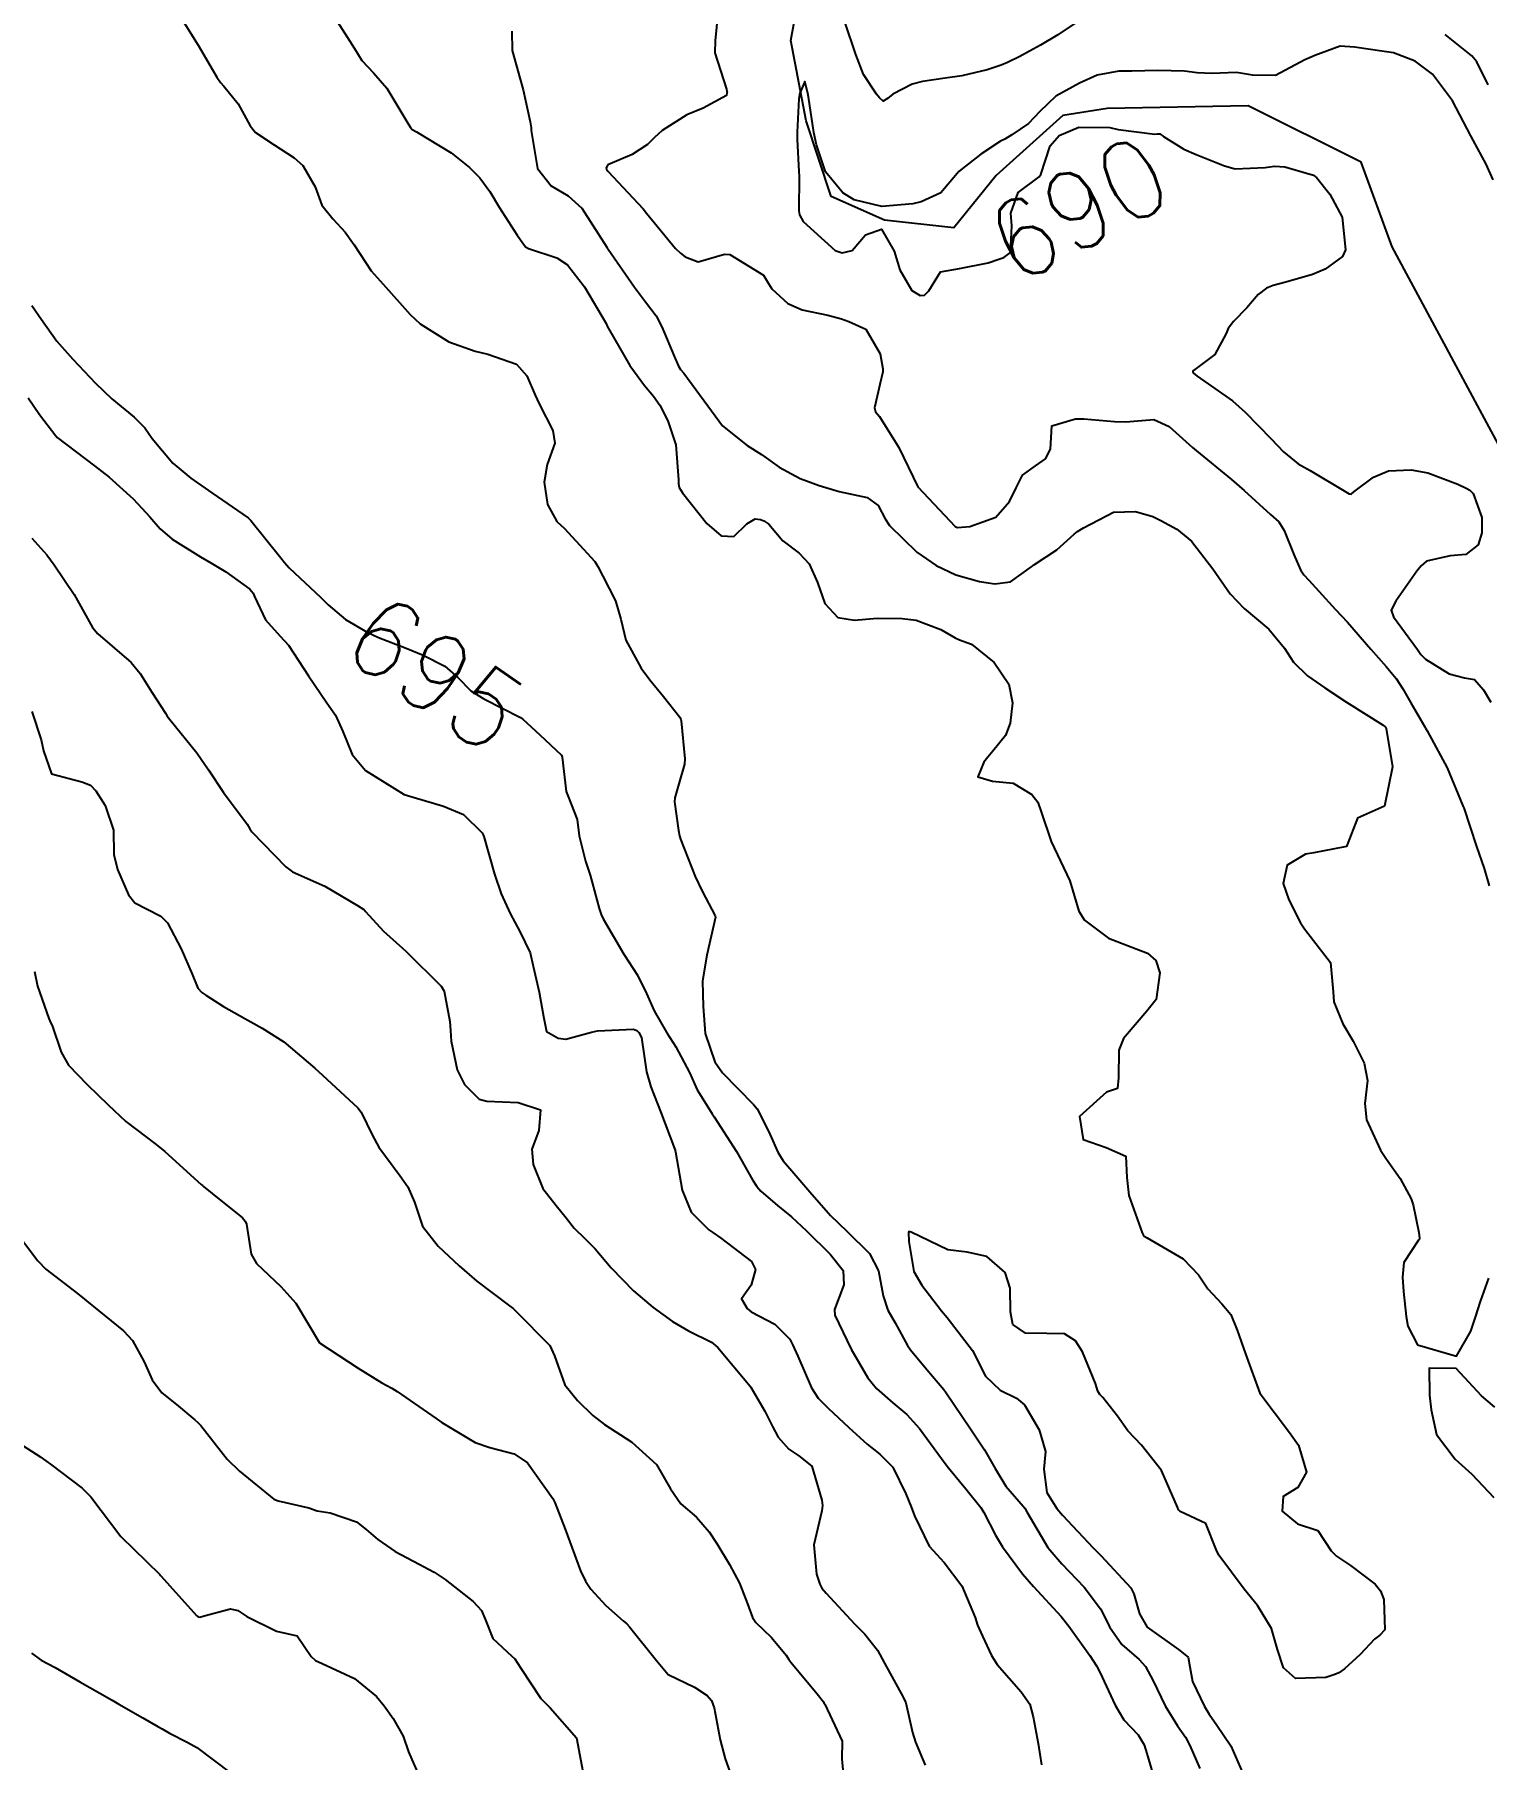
# Model space of a CAD drawing. Header units: metres. Extents: x 298520 to 308411, y 7433745 to 7450750.
# Drawn here: x 300041.2 to 300115.2, y 7449033.7 to 7449121.7 of the extents above; entities that cross this region are included whole.
import ezdxf
from ezdxf.enums import TextEntityAlignment as Align

# ---------------------------------------------------------------- set-up
doc = ezdxf.new("R2010")
doc.units = ezdxf.units.M
doc.header["$LTSCALE"] = 10
for name, color, linetype in [('Cotas', 45, 'Continuous'), ('Curvas de Nivel 1m', 11, 'Continuous'), ('Curvas de Nivel 5m', 15, 'Continuous'), ('Hidrografia', 140, 'Continuous')]:
    doc.layers.add(name, color=color, linetype=linetype)
doc.styles.add('Style-STANDARD', font='STANDARD.shx')

msp = doc.modelspace()

# ---------------------------------------------------------------- linework, layer by layer
at = {"layer": 'Curvas de Nivel 1m', "flags": 128}
for points, elevation in [([(300048.518, 7449122.743), (300049.587, 7449121.039), (300050.477, 7449119.485), (300050.665, 7449119.218), (300050.833, 7449119.025), (300051.572, 7449118.121), (300052.188, 7449117.004), (300052.448, 7449116.659), (300053.401, 7449116.027), (300054.429, 7449115.368), (300054.865, 7449114.976), (300055.494, 7449113.887), (300055.835, 7449112.966), (300056.396, 7449112.263), (300057.029, 7449111.59), (300057.492, 7449110.943), (300058.363, 7449109.617), (300058.962, 7449108.924), (300060.338, 7449107.386), (300060.846, 7449106.905), (300062.319, 7449105.987), (300063.665, 7449105.518), (300064.31, 7449105.36), (300065.76, 7449104.845), (300066.297, 7449104.252), (300066.719, 7449103.265), (300066.919, 7449102.834), (300067.62, 7449101.476), (300067.722, 7449100.825), (300067.337, 7449099.738), (300067.177, 7449098.831), (300067.35, 7449097.7), (300067.821, 7449096.824), (300068.208, 7449096.466), (300069.755, 7449094.796), (300069.92, 7449094.534), (300070.175, 7449094.035), (300070.819, 7449092.783), (300071.082, 7449091.852), (300071.352, 7449090.778), (300072.122, 7449089.361), (300072.567, 7449088.763), (300073.261, 7449087.91), (300074.094, 7449086.852), (300074.151, 7449086.739), (300074.16, 7449086.671), (300074.349, 7449084.737), (300074.339, 7449084.458), (300074.05, 7449083.455), (300073.852, 7449082.743), (300073.828, 7449082.53), (300074.026, 7449081.072), (300074.083, 7449080.808), (300074.094, 7449080.749), (300074.139, 7449080.631), (300074.875, 7449078.737), (300075.236, 7449077.982), (300075.902, 7449076.721), (300075.911, 7449076.659), (300075.483, 7449074.727), (300075.255, 7449073.408), (300075.266, 7449072.73), (300075.293, 7449072.106), (300075.393, 7449070.728), (300075.881, 7449069.275), (300076.27, 7449068.716), (300077.857, 7449067.102), (300078.044, 7449066.887), (300078.152, 7449066.696), (300078.707, 7449065.552), (300079.103, 7449064.681), (300079.377, 7449064.228), (300079.819, 7449063.725), (300080.722, 7449062.661), (300081.791, 7449061.439), (300082.62, 7449060.642), (300083.766, 7449059.516), (300084.239, 7449058.623), (300084.466, 7449057.345), (300084.71, 7449056.615), (300085.086, 7449055.97), (300085.715, 7449054.818), (300085.861, 7449054.599), (300086.698, 7449053.59), (300087.559, 7449052.581), (300087.681, 7449052.412), (300088.932, 7449050.567), (300089.647, 7449049.492), (300090.175, 7449048.552), (300090.725, 7449047.644), (300091.614, 7449046.621), (300091.689, 7449046.529), (300091.802, 7449046.337), (300092.87, 7449044.517), (300093.58, 7449043.681), (300094.728, 7449042.498), (300095.552, 7449041.391), (300095.863, 7449040.802), (300096.011, 7449040.483), (300096.64, 7449039.579), (300097.526, 7449038.808), (300097.857, 7449038.457), (300098.242, 7449037.722), (300098.852, 7449036.446), (300099.483, 7449035.42), (300099.884, 7449034.841), (300100.12, 7449034.43), (300100.622, 7449033.256)], 694), ([(300056.516, 7449122.485), (300057.498, 7449120.945), (300057.886, 7449120.338), (300058.481, 7449119.705), (300059.158, 7449118.923), (300060.232, 7449117.135), (300060.366, 7449116.911), (300060.452, 7449116.819), (300060.666, 7449116.691), (300062.434, 7449115.63), (300063.365, 7449114.876), (300063.898, 7449114.348), (300064.411, 7449113.652), (300064.884, 7449112.855), (300065.805, 7449111.422), (300066.231, 7449110.841), (300066.372, 7449110.755), (300067.827, 7449110.277), (300068.364, 7449109.914), (300069.23, 7449108.801), (300070.334, 7449106.929), (300070.397, 7449106.789), (300070.454, 7449106.666), (300071.548, 7449104.778), (300072.293, 7449103.765), (300072.752, 7449103.228), (300073.086, 7449102.758), (300073.483, 7449101.959), (300073.899, 7449100.745), (300074.032, 7449098.947), (300074.026, 7449098.743), (300074.06, 7449098.571), (300074.228, 7449098.297), (300075.481, 7449096.727), (300076.204, 7449096.107), (300076.848, 7449096.069), (300077.522, 7449096.707), (300077.943, 7449096.975), (300078.215, 7449096.935), (300078.384, 7449096.866), (300078.641, 7449096.694), (300079.361, 7449095.843), (300080.191, 7449095.216), (300080.701, 7449094.665), (300081.121, 7449093.713), (300081.503, 7449092.657), (300082.156, 7449091.944), (300083, 7449091.796), (300084.156, 7449091.903), (300085.438, 7449091.893), (300086.155, 7449091.804), (300087.408, 7449091.33), (300088.146, 7449090.898), (300088.367, 7449090.798), (300088.974, 7449090.568), (300090.129, 7449089.642), (300090.872, 7449088.542), (300091.059, 7449087.584), (300090.949, 7449086.541), (300090.702, 7449085.925), (300090.071, 7449085.115), (300089.805, 7449084.816), (300089.609, 7449084.557), (300089.298, 7449083.804), (300090.053, 7449083.589), (300091.104, 7449083.488), (300092.047, 7449082.915), (300092.353, 7449082.527), (300092.533, 7449082.03), (300093.036, 7449080.52), (300093.993, 7449078.51), (300094.443, 7449076.968), (300094.739, 7449076.499), (300095.96, 7449075.593), (300097.374, 7449075.043), (300097.948, 7449074.827), (300098.381, 7449074.456), (300098.575, 7449073.815), (300098.401, 7449072.455), (300097.917, 7449071.87), (300096.728, 7449070.472), (300096.493, 7449069.875), (300096.479, 7449068.474), (300096.42, 7449067.922), (300095.865, 7449067.731), (300094.476, 7449066.501), (300094.672, 7449065.328), (300095.837, 7449064.906), (300096.843, 7449064.47), (300096.896, 7449063.39), (300097, 7449062.468), (300097.676, 7449060.569), (300097.724, 7449060.461), (300097.782, 7449060.391), (300097.932, 7449060.307), (300099.765, 7449059.24), (300100.554, 7449058.428), (300101.028, 7449057.703), (300101.738, 7449056.941), (300102.196, 7449056.405), (300102.527, 7449055.6), (300102.944, 7449054.398), (300103.683, 7449052.39), (300105.188, 7449050.375), (300105.653, 7449049.731), (300106.063, 7449048.364), (300105.625, 7449047.576), (300104.878, 7449047.12), (300104.815, 7449046.378), (300105.606, 7449045.726), (300106.639, 7449045.39), (300107.313, 7449044.344), (300107.589, 7449044.082), (300108.307, 7449043.608), (300109.568, 7449042.655), (300109.832, 7449042.317), (300110.009, 7449041.865), (300110.062, 7449040.315), (300109.798, 7449040.058), (300109.536, 7449039.838), (300108.793, 7449039.059), (300107.996, 7449038.335), (300107.713, 7449038.136), (300107.51, 7449038.041), (300107.049, 7449037.887), (300105.508, 7449037.834), (300104.892, 7449038.376), (300104.586, 7449039.321), (300104.283, 7449040.383), (300103.555, 7449041.559), (300102.888, 7449042.397), (300101.589, 7449044.13), (300101.447, 7449044.412), (300100.921, 7449045.735), (300099.612, 7449046.361), (300099.534, 7449046.441), (300099.481, 7449046.574), (300098.671, 7449048.45), (300097.652, 7449049.741), (300096.952, 7449050.471), (300096.415, 7449051.224), (300095.68, 7449052.16), (300095.514, 7449052.315), (300095.416, 7449052.484), (300095.297, 7449052.878), (300094.645, 7449054.496), (300094.276, 7449055.059), (300093.722, 7449055.409), (300092.818, 7449055.423), (300091.722, 7449055.448), (300091.076, 7449055.889), (300090.962, 7449056.542), (300090.951, 7449057.748), (300090.686, 7449058.546), (300089.765, 7449059.352), (300088.758, 7449059.58), (300087.77, 7449059.702), (300085.899, 7449060.599), (300085.783, 7449060.636), (300085.759, 7449060.6), (300085.776, 7449060.12), (300086.029, 7449058.597), (300086.44, 7449057.899), (300087.441, 7449056.583), (300087.73, 7449056.241), (300089.023, 7449054.567), (300089.693, 7449053.259), (300090.444, 7449052.549), (300091.276, 7449052.133), (300091.676, 7449051.793), (300092.434, 7449050.522), (300092.744, 7449049.422), (300092.658, 7449048.52), (300092.814, 7449047.325), (300093.335, 7449046.513), (300093.609, 7449046.166), (300095.186, 7449044.494), (300095.587, 7449044.087), (300097.095, 7449042.467), (300097.259, 7449042.163), (300097.55, 7449041.142), (300097.943, 7449040.456), (300099.532, 7449039.315), (300100.029, 7449038.934), (300100.119, 7449038.431), (300100.256, 7449037.684), (300100.863, 7449036.419), (300101.1, 7449036.027), (300101.483, 7449035.461), (300102.202, 7449034.403), (300102.803, 7449033.046)], 693), ([(300076.035, 7449122.725), (300075.897, 7449121.331), (300075.878, 7449120.726), (300076.474, 7449118.867), (300076.504, 7449118.75), (300076.505, 7449118.72), (300076.502, 7449118.69), (300076.471, 7449118.55), (300075.288, 7449117.908), (300074.461, 7449117.557), (300073.204, 7449116.759), (300072.802, 7449116.411), (300072.442, 7449116.06), (300071.673, 7449115.539), (300070.426, 7449115.02), (300070.345, 7449114.87), (300070.354, 7449114.791), (300070.422, 7449114.697), (300072.224, 7449112.772), (300072.4, 7449112.557), (300073.886, 7449110.747), (300074.138, 7449110.511), (300074.369, 7449110.323), (300075.037, 7449110.062), (300076.37, 7449110.46), (300076.65, 7449110.437), (300078.36, 7449109.384), (300078.625, 7449108.966), (300078.796, 7449108.693), (300079.603, 7449107.938), (300080.342, 7449107.628), (300081.642, 7449107.355), (300082.338, 7449107.158), (300082.726, 7449107.034), (300083.579, 7449106.631), (300084.314, 7449105.382), (300084.457, 7449104.618), (300084.455, 7449104.465), (300084.295, 7449103.815), (300084.023, 7449102.624), (300084.08, 7449102.422), (300084.279, 7449102.189), (300085.265, 7449100.61), (300086.233, 7449098.6), (300088.145, 7449096.581), (300088.212, 7449096.537), (300088.267, 7449096.524), (300088.883, 7449096.57), (300090.218, 7449097.055), (300090.919, 7449097.85), (300091.247, 7449098.54), (300091.581, 7449099.195), (300092.244, 7449099.672), (300092.754, 7449100.018), (300092.999, 7449100.523), (300093.08, 7449101.712), (300094.276, 7449102.072), (300094.71, 7449102.07), (300096.275, 7449101.927), (300096.84, 7449101.909), (300098.277, 7449102.033), (300099.052, 7449101.667), (300100.256, 7449100.604), (300100.46, 7449100.428), (300102.239, 7449098.973), (300102.876, 7449098.404), (300104.221, 7449097.183), (300104.644, 7449096.81), (300104.931, 7449096.379), (300105.424, 7449095.143), (300105.76, 7449094.366), (300105.935, 7449094.118), (300106.178, 7449093.842), (300107.536, 7449092.346), (300108.153, 7449091.699), (300109.349, 7449090.328), (300110.124, 7449089.445), (300110.636, 7449088.83), (300110.979, 7449088.307), (300111.389, 7449087.584), (300112.094, 7449086.366), (300112.137, 7449086.29), (300112.221, 7449086.159), (300113.238, 7449084.278), (300114.044, 7449082.34), (300114.061, 7449082.287), (300114.069, 7449082.27), (300114.082, 7449082.23), (300114.727, 7449080.263), (300115.129, 7449079.135), (300115.379, 7449078.256)], 691), ([(300094.522, 7449122.413), (300093.379, 7449121.647), (300092.502, 7449121.121), (300092.125, 7449120.908), (300091.445, 7449120.54), (300090.805, 7449120.232), (300090.488, 7449120.101), (300089.778, 7449119.853), (300088.483, 7449119.561), (300087.635, 7449119.435), (300086.48, 7449119.265), (300085.951, 7449119.133), (300084.958, 7449118.615), (300084.696, 7449118.393), (300084.469, 7449118.268), (300084.279, 7449118.431), (300084.135, 7449118.625), (300083.473, 7449119.626), (300083.081, 7449120.641), (300082.518, 7449122.299)], 691), ([(300065.522, 7449121.836), (300065.55, 7449120.849), (300065.948, 7449119.375), (300066.116, 7449118.844), (300066.457, 7449117.204), (300066.512, 7449116.897), (300066.519, 7449116.839), (300066.522, 7449116.768), (300066.843, 7449114.834), (300067.542, 7449113.95), (300068.409, 7449113.436), (300069.104, 7449112.803), (300070.373, 7449110.823), (300070.395, 7449110.79), (300070.442, 7449110.72), (300071.786, 7449108.776), (300072.346, 7449108.029), (300072.891, 7449107.314), (300073.186, 7449106.757), (300073.804, 7449105.254), (300074.029, 7449104.744), (300074.14, 7449104.581), (300074.299, 7449104.394), (300075.532, 7449102.728), (300076.273, 7449101.704), (300077.535, 7449100.707), (300078.256, 7449100.253), (300079.16, 7449099.6), (300080.238, 7449099.019), (300081.2, 7449098.66), (300082.23, 7449098.361), (300083.66, 7449098.061), (300084.223, 7449097.642), (300084.567, 7449096.975), (300084.8, 7449096.621), (300086.193, 7449095.274), (300087.167, 7449094.59), (300088.178, 7449094.116), (300089.382, 7449093.769), (300090.174, 7449093.653), (300090.96, 7449093.758), (300092.05, 7449094.531), (300092.118, 7449094.597), (300092.185, 7449094.645), (300093.326, 7449095.388), (300094.208, 7449096.187), (300094.389, 7449096.328), (300094.691, 7449096.503), (300096.221, 7449097.303), (300097.349, 7449097.341), (300098.219, 7449097.078), (300098.639, 7449096.875), (300099.441, 7449096.442), (300100.204, 7449095.835), (300101.288, 7449094.419), (300102.17, 7449093.141), (300102.883, 7449092.403), (300104.147, 7449091.333), (300104.948, 7449090.378), (300105.407, 7449089.652), (300106.119, 7449088.967), (300106.994, 7449088.351), (300108.106, 7449087.615), (300109.969, 7449086.446), (300110.093, 7449086.347), (300110.131, 7449086.281), (300110.456, 7449084.314), (300110.043, 7449082.32), (300108.663, 7449081.707), (300108.13, 7449080.339), (300108.095, 7449080.267), (300108.021, 7449080.235), (300106.434, 7449079.939), (300106.015, 7449079.862), (300105.077, 7449079.304), (300104.88, 7449078.377), (300105.157, 7449077.545), (300105.752, 7449076.363), (300105.969, 7449076.067), (300107.285, 7449074.347), (300107.424, 7449072.849), (300107.459, 7449072.345), (300107.912, 7449071.215), (300108.449, 7449070.335), (300109.009, 7449069.206), (300109.173, 7449068.327), (300109.036, 7449067.153), (300109.116, 7449066.327), (300109.83, 7449064.786), (300110.141, 7449064.315), (300110.837, 7449063.329), (300111.397, 7449062.296), (300111.499, 7449061.994), (300111.786, 7449060.588), (300111.826, 7449060.29), (300111.824, 7449060.247), (300111.781, 7449060.188), (300111.022, 7449059.043), (300110.954, 7449058.302), (300111.014, 7449057.569), (300111.141, 7449056.299), (300111.23, 7449055.8), (300111.719, 7449054.855), (300113.713, 7449054.27), (300114.443, 7449055.546), (300114.676, 7449056.261), (300114.94, 7449057.059), (300115.37, 7449058.254)], 692), ([(300115.322, 7449119.098), (300114.749, 7449120.266), (300114.498, 7449120.58), (300113.135, 7449121.662)], 691), ([(300040.867, 7449103.141), (300041.434, 7449102.292), (300042.264, 7449101.193), (300042.337, 7449101.119), (300044.242, 7449099.677), (300044.999, 7449099.092), (300046.222, 7449097.978), (300046.657, 7449097.513), (300047.059, 7449097.067), (300047.6, 7449096.453), (300048.202, 7449095.923), (300049.648, 7449095.035), (300050.18, 7449094.718), (300050.935, 7449094.263), (300052.167, 7449093.38), (300052.331, 7449093.174), (300052.41, 7449093.006), (300052.973, 7449091.82), (300053.71, 7449090.987), (300054.136, 7449090.522), (300055.156, 7449088.97), (300056.099, 7449087.581), (300056.536, 7449086.956), (300056.918, 7449086.118), (300057.387, 7449084.947), (300058.061, 7449084.127), (300060.043, 7449082.91), (300062.037, 7449082.318), (300063.057, 7449081.899), (300064.024, 7449080.965), (300064.076, 7449080.859), (300064.103, 7449080.778), (300064.643, 7449078.854), (300064.982, 7449077.851), (300065.437, 7449076.845), (300065.963, 7449075.895), (300066.462, 7449074.835), (300066.62, 7449074.156), (300066.931, 7449072.83), (300067.141, 7449071.597), (300067.293, 7449070.826), (300067.898, 7449070.482), (300068.278, 7449070.434), (300069.601, 7449070.795), (300069.904, 7449070.854), (300071.729, 7449070.948), (300071.904, 7449070.884), (300072.007, 7449070.769), (300072.143, 7449070.524), (300072.407, 7449068.765), (300072.62, 7449068.008), (300073.113, 7449066.757), (300073.834, 7449064.863), (300073.858, 7449064.775), (300073.866, 7449064.75), (300073.885, 7449064.696), (300074.223, 7449062.744), (300074.669, 7449061.614), (300075.574, 7449060.723), (300075.781, 7449060.585), (300076.177, 7449060.316), (300077.759, 7449059.1), (300077.96, 7449058.698), (300077.745, 7449057.898), (300077.249, 7449057.194), (300077.535, 7449056.702), (300077.731, 7449056.541), (300078.948, 7449055.911), (300079.717, 7449055.133), (300079.87, 7449054.833), (300079.933, 7449054.677), (300080.111, 7449054.269), (300080.818, 7449052.663), (300081.154, 7449052.134), (300081.673, 7449051.626), (300082.726, 7449050.639), (300083.654, 7449049.786), (300084.303, 7449049.273), (300084.956, 7449048.61), (300085.623, 7449047.264), (300085.891, 7449046.597), (300086.072, 7449046.131), (300086.809, 7449044.588), (300087.58, 7449043.747), (300088.491, 7449042.571), (300089.167, 7449040.944), (300089.289, 7449040.563), (300089.537, 7449040.006), (300089.994, 7449039.02), (300090.286, 7449038.549), (300091.503, 7449037.169), (300091.954, 7449036.525), (300092.127, 7449035.883), (300092.368, 7449034.521), (300092.541, 7449033.435)], 696), ([(300041.05, 7449095.986), (300041.805, 7449095.134), (300042.185, 7449094.614), (300043.201, 7449093.114), (300043.547, 7449092.5), (300044.146, 7449091.424), (300044.415, 7449091.097), (300046.121, 7449089.644), (300046.569, 7449089.073), (300047.175, 7449088.135), (300047.865, 7449087.053), (300047.952, 7449086.913), (300048.09, 7449086.733), (300049.471, 7449085.036), (300050.06, 7449084.174), (300050.819, 7449083.022), (300052.027, 7449081.402), (300052.171, 7449081.155), (300052.271, 7449081.006), (300053.997, 7449079.224), (300054.343, 7449078.976), (300055.986, 7449078.244), (300057.666, 7449077.253), (300057.974, 7449077.053), (300058.027, 7449076.993), (300058.067, 7449076.939), (300058.985, 7449075.947), (300059.955, 7449075.078), (300060.141, 7449074.908), (300061.927, 7449073.145), (300062.079, 7449072.888), (300062.363, 7449071.339), (300062.394, 7449070.883), (300062.443, 7449070.333), (300062.745, 7449068.877), (300063.113, 7449068.119), (300063.858, 7449067.371), (300064.262, 7449067.269), (300065.857, 7449067.204), (300066.985, 7449066.829), (300066.899, 7449065.772), (300066.542, 7449064.833), (300066.61, 7449064.043), (300067.116, 7449062.827), (300067.794, 7449061.951), (300068.309, 7449061.333), (300068.713, 7449060.806), (300069.251, 7449060.272), (300069.773, 7449059.748), (300070.602, 7449058.782), (300071.741, 7449057.6), (300072.739, 7449056.76), (300073.726, 7449056.044), (300074.547, 7449055.563), (300075.716, 7449054.981), (300076.033, 7449054.717), (300077.683, 7449052.737), (300077.712, 7449052.7), (300078.441, 7449051.463), (300078.821, 7449050.688), (300079.11, 7449050.138), (300079.652, 7449049.539), (300080.162, 7449049.186), (300080.826, 7449048.662), (300081.34, 7449046.931), (300081.376, 7449046.654), (300081.339, 7449046.383), (300080.94, 7449044.66), (300081.072, 7449043.156), (300081.232, 7449042.655), (300081.349, 7449042.441), (300081.558, 7449042.183), (300083.01, 7449040.635), (300083.538, 7449040.097), (300084.189, 7449039.279), (300084.539, 7449038.615), (300085.497, 7449036.897), (300085.63, 7449036.608), (300085.966, 7449035.091), (300086.118, 7449034.6), (300086.619, 7449033.429)], 697), ([(300041.041, 7449087.141), (300041.516, 7449085.699), (300041.642, 7449085.134), (300042.055, 7449083.963), (300043.598, 7449083.559), (300044.047, 7449083.389), (300044.308, 7449083.097), (300044.78, 7449082.348), (300045.212, 7449081.088), (300045.235, 7449079.857), (300045.417, 7449079.086), (300045.98, 7449077.793), (300046.297, 7449077.396), (300046.926, 7449077.066), (300047.63, 7449076.715), (300047.966, 7449076.367), (300048.667, 7449075.043), (300049.221, 7449073.75), (300049.517, 7449073.036), (300049.71, 7449072.822), (300049.919, 7449072.678), (300050.824, 7449072.111), (300051.908, 7449071.486), (300052.214, 7449071.313), (300052.791, 7449070.997), (300053.893, 7449070.3), (300055.48, 7449068.964), (300055.869, 7449068.598), (300057.674, 7449066.942), (300057.851, 7449066.713), (300058.431, 7449065.523), (300058.752, 7449064.926), (300059.811, 7449063.48), (300060.226, 7449062.906), (300060.57, 7449062.127), (300060.981, 7449060.898), (300061.773, 7449059.89), (300062.845, 7449058.879), (300063.751, 7449058.091), (300065.417, 7449056.845), (300065.59, 7449056.701), (300065.73, 7449056.566), (300067.46, 7449054.823), (300067.705, 7449054.296), (300068.231, 7449052.812), (300068.879, 7449052.006), (300069.667, 7449051.242), (300070.254, 7449050.784), (300071.654, 7449049.89), (300072.913, 7449048.757), (300073.624, 7449047.515), (300074.155, 7449046.742), (300074.944, 7449046.068), (300075.599, 7449045.322), (300075.994, 7449044.716), (300076.64, 7449043.646), (300077.136, 7449042.704), (300077.552, 7449041.653), (300077.803, 7449040.955), (300077.981, 7449040.696), (300078.781, 7449039.933), (300079.526, 7449039.025), (300079.664, 7449038.817), (300079.762, 7449038.676), (300081.099, 7449037.056), (300081.424, 7449036.651), (300081.45, 7449036.608), (300081.492, 7449036.529), (300082.387, 7449034.641), (300082.359, 7449033.741), (300082.464, 7449032.64)], 698), ([(300041.178, 7449073.893), (300041.337, 7449073.136), (300041.906, 7449071.488), (300042.02, 7449071.245), (300042.079, 7449071.127), (300042.546, 7449069.777), (300042.918, 7449069.114), (300043.868, 7449068.12), (300044.943, 7449067.089), (300045.845, 7449066.247), (300047.386, 7449065.064), (300047.828, 7449064.713), (300049.681, 7449063.032), (300049.747, 7449062.976), (300049.802, 7449062.931), (300050.253, 7449062.571), (300051.786, 7449061.332), (300051.933, 7449061.156), (300051.989, 7449061.007), (300052.237, 7449059.472), (300052.499, 7449058.999), (300053.746, 7449057.825), (300054.513, 7449056.972), (300055.713, 7449054.96), (300057.694, 7449053.666), (300058.898, 7449052.922), (300059.408, 7449052.642), (300059.679, 7449052.481), (300061.011, 7449051.555), (300061.665, 7449051.089), (300061.962, 7449050.887), (300063.653, 7449049.876), (300064.408, 7449049.616), (300065.647, 7449049.297), (300066.323, 7449048.833), (300067.616, 7449047.026), (300067.717, 7449046.818), (300068.243, 7449045.454), (300068.487, 7449044.811), (300069.039, 7449043.338), (300069.281, 7449042.803), (300069.559, 7449042.396), (300070.328, 7449041.566), (300071.215, 7449040.775), (300071.391, 7449040.622), (300071.54, 7449040.468), (300072.905, 7449038.756), (300073.512, 7449038.045), (300074.839, 7449037.394), (300075.497, 7449036.969), (300075.709, 7449036.718), (300075.853, 7449036.352), (300076.156, 7449034.713), (300076.416, 7449033.753), (300076.79, 7449032.707)], 699), ([(300115.677, 7449051.671), (300114.995, 7449052.257), (300113.704, 7449053.653), (300112.321, 7449053.666), (300112.332, 7449052.284), (300112.413, 7449051.545), (300112.685, 7449050.28), (300113.644, 7449049.018), (300114.498, 7449048.261), (300115.621, 7449047.077)], 692), ([(300039.655, 7449050.323), (300041.502, 7449049.131), (300041.641, 7449049.025), (300041.996, 7449048.767), (300043.62, 7449047.545), (300044.065, 7449047.095), (300045.593, 7449045.08), (300047.574, 7449043.143), (300047.614, 7449043.1), (300047.65, 7449043.059), (300048.529, 7449042.075), (300049.461, 7449041.031), (300049.506, 7449040.994), (300049.542, 7449040.979), (300049.608, 7449040.963), (300049.839, 7449041.027), (300051.177, 7449041.385), (300051.547, 7449041.309), (300052.01, 7449041.005), (300053.535, 7449040.246), (300054.58, 7449040.021), (300055.298, 7449038.963), (300055.52, 7449038.75), (300055.861, 7449038.613), (300057.506, 7449037.842), (300058.627, 7449036.923), (300059.023, 7449036.452), (300059.482, 7449035.808), (300059.982, 7449034.905), (300060.265, 7449034.102), (300060.788, 7449032.897)], 701), ([(300041.037, 7449039.135), (300041.518, 7449038.781), (300042.23, 7449038.405), (300043.501, 7449037.665), (300044.508, 7449037.095), (300045.138, 7449036.734), (300045.488, 7449036.539), (300046.709, 7449035.839), (300047.476, 7449035.395), (300047.687, 7449035.269), (300048.061, 7449035.051), (300049.01, 7449034.579), (300049.466, 7449034.327), (300051.19, 7449033.013)], 702)]:
    msp.add_lwpolyline(points, dxfattribs=dict(at, elevation=elevation))
at = {"layer": 'Curvas de Nivel 5m', "flags": 128}
for points, elevation in [([(300115.585, 7449114.253), (300115.219, 7449115.046), (300114.558, 7449116.268), (300114.446, 7449116.494), (300113.502, 7449118.28), (300112.486, 7449119.638), (300111.611, 7449120.299), (300110.499, 7449120.724), (300110.019, 7449120.798), (300108.503, 7449121.014), (300107.785, 7449121.066), (300106.496, 7449120.598), (300106.336, 7449120.522), (300105.984, 7449120.368), (300104.485, 7449119.578), (300103.303, 7449119.584), (300102.486, 7449119.723), (300101.234, 7449119.674), (300100.486, 7449119.713), (300099.846, 7449119.799), (300098.487, 7449119.831), (300097.16, 7449119.799), (300096.486, 7449119.787), (300095.393, 7449119.582), (300094.48, 7449119.186), (300093.277, 7449118.518), (300092.465, 7449117.729), (300091.879, 7449117.115), (300091.032, 7449116.544), (300090.675, 7449116.323), (300090.448, 7449116.218), (300089.449, 7449115.554), (300088.426, 7449114.76), (300088.326, 7449114.679), (300088.244, 7449114.582), (300087.41, 7449113.593), (300086.408, 7449113.125), (300085.978, 7449113.034), (300084.406, 7449112.897), (300082.992, 7449113.225), (300082.412, 7449113.59), (300081.53, 7449114.659), (300081.078, 7449116.029), (300080.931, 7449116.665), (300080.656, 7449118.483), (300080.633, 7449118.668), (300080.479, 7449119.27), (300080.214, 7449118.674), (300080.175, 7449118.379), (300080.077, 7449116.676), (300080.078, 7449116.306), (300080.177, 7449114.674), (300080.184, 7449114.437), (300080.166, 7449112.674), (300080.198, 7449112.471), (300080.395, 7449112.122), (300082.018, 7449110.654), (300082.372, 7449110.537), (300082.882, 7449110.642), (300083.575, 7449111.442), (300084.39, 7449111.728), (300085.037, 7449110.613), (300085.316, 7449109.658), (300085.926, 7449108.604), (300086.35, 7449108.356), (300086.582, 7449108.366), (300086.804, 7449108.595), (300087.393, 7449109.559), (300088.364, 7449109.722), (300089.821, 7449110.012), (300090.369, 7449110.201), (300090.628, 7449110.29), (300090.958, 7449110.544), (300091.026, 7449111.911), (300090.985, 7449112.544), (300091.354, 7449113.6), (300092.422, 7449114.41), (300092.516, 7449114.529), (300092.98, 7449115.987), (300093.442, 7449116.515), (300094.457, 7449116.941), (300096.027, 7449116.914), (300096.456, 7449116.823), (300098.332, 7449116.584), (300098.454, 7449116.597), (300098.59, 7449116.594), (300098.767, 7449116.455), (300099.805, 7449115.808), (300100.434, 7449115.545), (300101.883, 7449114.961), (300102.427, 7449114.81), (300103.952, 7449114.871), (300104.429, 7449114.95), (300104.964, 7449114.918), (300106.424, 7449114.488), (300106.591, 7449114.358), (300107.252, 7449113.514), (300107.877, 7449112.345), (300108.047, 7449110.674), (300107.893, 7449110.345), (300107.021, 7449109.699), (300106.364, 7449109.428), (300105.008, 7449109.029), (300104.358, 7449108.856), (300104.02, 7449108.73), (300103.59, 7449108.398), (300103.017, 7449107.733), (300102.339, 7449107.026), (300102.072, 7449106.676), (300101.958, 7449106.414), (300101.383, 7449105.353), (300100.304, 7449104.531), (300100.259, 7449104.475), (300100.266, 7449104.431), (300100.282, 7449104.41), (300100.303, 7449104.392), (300100.494, 7449104.235), (300102.289, 7449102.982), (300102.926, 7449102.404), (300104.263, 7449101.048), (300104.881, 7449100.381), (300105.645, 7449099.767), (300106.244, 7449099.433), (300108.074, 7449098.342), (300108.232, 7449098.246), (300108.339, 7449098.232), (300108.474, 7449098.338), (300109.475, 7449099.093), (300110.244, 7449099.411), (300111.4, 7449099.458), (300112.243, 7449099.304), (300113.775, 7449098.737), (300114.235, 7449098.519), (300114.393, 7449098.426), (300114.564, 7449098.265), (300115.003, 7449097.04), (300114.998, 7449096.258), (300114.823, 7449095.641), (300114.196, 7449095.149), (300113.393, 7449095.08), (300112.191, 7449094.81), (300111.911, 7449094.57), (300111.698, 7449094.297), (300110.627, 7449092.773), (300110.376, 7449092.317), (300110.506, 7449091.966), (300111.723, 7449090.296), (300111.895, 7449090.058), (300112.128, 7449089.807), (300113.333, 7449089.066), (300114.119, 7449088.852), (300114.63, 7449088.775), (300115.083, 7449088.255), (300115.469, 7449087.612)], 690), ([(300041.049, 7449107.848), (300041.548, 7449107.132), (300042.317, 7449106.029), (300043.134, 7449105.112), (300044.291, 7449103.889), (300045.129, 7449103.092), (300046.274, 7449102.149), (300046.804, 7449101.607), (300047.179, 7449101.066), (300048.244, 7449099.801), (300049.151, 7449099.041), (300050.225, 7449098.286), (300052.079, 7449097.011), (300052.211, 7449096.884), (300053.751, 7449094.986), (300053.937, 7449094.74), (300054.178, 7449094.474), (300055.79, 7449092.964), (300056.159, 7449092.589), (300057.042, 7449091.837), (300058.145, 7449091.18), (300058.723, 7449090.924), (300060.135, 7449090.372), (300061.015, 7449090.016), (300062.121, 7449089.458), (300062.77, 7449088.88), (300063.434, 7449088.198), (300064.102, 7449087.796), (300065.971, 7449086.841), (300066.092, 7449086.756), (300066.961, 7449085.95), (300068.064, 7449084.911), (300068.101, 7449084.819), (300068.302, 7449083.072), (300068.398, 7449082.815), (300068.854, 7449081.631), (300068.971, 7449080.806), (300069.291, 7449079.513), (300069.53, 7449078.797), (300069.625, 7449078.431), (300069.976, 7449077.106), (300070.084, 7449076.789), (300070.181, 7449076.577), (300071.246, 7449074.777), (300071.937, 7449073.708), (300072.401, 7449072.765), (300072.785, 7449071.89), (300073.436, 7449070.755), (300073.892, 7449070.054), (300074.6, 7449068.739), (300074.99, 7449067.859), (300075.69, 7449066.722), (300075.754, 7449066.624), (300075.85, 7449066.469), (300076.982, 7449064.709), (300077.811, 7449063.264), (300078.03, 7449062.921), (300078.232, 7449062.694), (300079.076, 7449061.961), (300079.79, 7449061.385), (300080.555, 7449060.662), (300081.765, 7449059.476), (300082.431, 7449058.643), (300082.47, 7449057.919), (300081.994, 7449056.647), (300082.011, 7449056.366), (300082.842, 7449054.639), (300083.691, 7449053.171), (300084.134, 7449052.623), (300084.957, 7449051.892), (300085.67, 7449051.307), (300086.329, 7449050.593), (300087.636, 7449048.809), (300087.808, 7449048.578), (300088.683, 7449047.509), (300089.445, 7449046.562), (300089.61, 7449046.298), (300090.204, 7449045.156), (300090.565, 7449044.545), (300091.573, 7449043.17), (300092.139, 7449042.524), (300093.548, 7449040.996), (300093.939, 7449040.506), (300095.016, 7449039.007), (300095.345, 7449038.492), (300095.518, 7449038.157), (300096.306, 7449036.478), (300096.74, 7449035.726), (300097.478, 7449034.96), (300097.778, 7449034.457), (300097.913, 7449034.008), (300098.385, 7449032.451)], 695), ([(300040.051, 7449060.876), (300041.351, 7449059.134), (300041.757, 7449058.707), (300043.38, 7449057.463), (300043.734, 7449057.188), (300043.842, 7449057.099), (300045.718, 7449055.566), (300046.187, 7449055.075), (300046.777, 7449053.989), (300047.186, 7449053.065), (300047.676, 7449052.397), (300048.434, 7449051.812), (300049.367, 7449051.034), (300049.521, 7449050.891), (300049.66, 7449050.732), (300051.003, 7449049.016), (300051.634, 7449048.41), (300053.392, 7449046.992), (300053.612, 7449046.898), (300055.18, 7449046.538), (300055.607, 7449046.386), (300056.271, 7449046.289), (300057.602, 7449045.829), (300058.105, 7449045.44), (300058.697, 7449044.923), (300059.584, 7449044.32), (300060.805, 7449043.667), (300061.568, 7449043.254), (300062.131, 7449042.884), (300063.552, 7449041.768), (300063.983, 7449041.299), (300064.162, 7449040.861), (300064.561, 7449039.883), (300065.524, 7449038.977), (300065.678, 7449038.838), (300065.987, 7449038.364), (300067.008, 7449036.825), (300067.488, 7449036.338), (300068.823, 7449034.807), (300069.155, 7449033.104)], 700)]:
    msp.add_lwpolyline(points, dxfattribs=dict(at, elevation=elevation))
at = {"layer": 'Hidrografia', "elevation": 696.093}
msp.add_lwpolyline([(300116.348, 7449099.843), (300110.434, 7449110.842), (300108.851, 7449115.156), (300103.092, 7449118.032), (300095.894, 7449117.888), (300093.636, 7449117.537), (300090.226, 7449114.472), (300088.067, 7449111.804), (300084.543, 7449112.201), (300081.815, 7449113.393), (300080.55, 7449117.264), (300079.755, 7449121.351), (300081.597, 7449131.358), (300080.219, 7449135.085), (300074.307, 7449139.041), (300059.138, 7449149.629), (300054.89, 7449156.337), (300040.967, 7449167.142)], dxfattribs=at)

# ---------------------------------------------------------------- texts
at = {"layer": 'Cotas', "style": 'Style-STANDARD'}
for s, rotation, p in [('690', 27.9767, (300094.426, 7449112.776, 690)), ('695', 325.46169, (300061.644, 7449089.09, 695))]:
    msp.add_text(s, height=4, rotation=rotation, dxfattribs=at).set_placement(p, align=Align.MIDDLE_CENTER)

doc.saveas('drawing.dxf')
